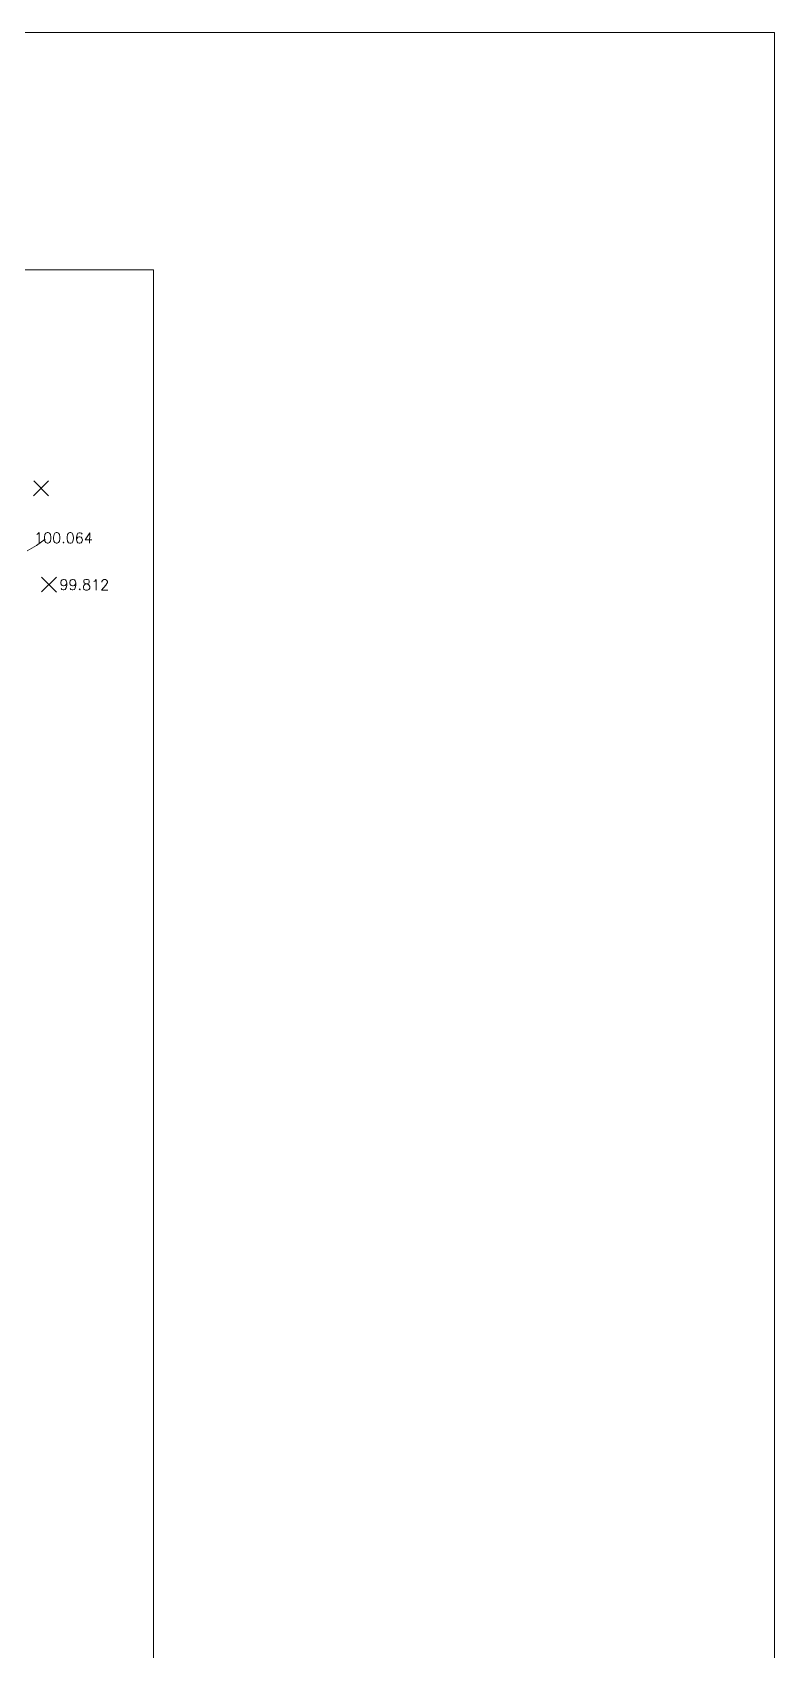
# Model space of a CAD drawing. Header units: inches. Extents: x -48 to 777, y -156 to 510.
# Drawn here: x 628 to 663.2, y 110.8 to 187.6 of the extents above; entities that cross this region are included whole.
import ezdxf

# ---------------------------------------------------------------- set-up
doc = ezdxf.new("R2010")
doc.units = ezdxf.units.IN
doc.header["$MEASUREMENT"] = 0
for name, color, linetype, lineweight in [('A-DIM', 9, 'Continuous', 5), ('A-LEVELS', 139, 'Continuous', 20), ('A-TEXT', 50, 'Continuous', 15)]:
    doc.layers.add(name, color=color, linetype=linetype, lineweight=lineweight)
doc.layers.add('pts pc', color=7, linetype='Continuous')
doc.styles.add('2mm', font='simplex.shx', dxfattribs={"height": 0.5})

# ---------------------------------------------------------------- blocks, each defined once
blk = doc.blocks.new('LOT 688  TOPOGRAPHIC PLAN')
at = {"layer": 'A-LEVELS', "color": 209, "linetype": 'Continuous'}
blk.add_lwpolyline([(-315951.71026, -27894.14778), (-315951.27418, -27893.89249), (-315950.85741, -27893.58452)], dxfattribs=at)
at = {"layer": 'pts pc', "linetype": 'Continuous'}
for points in [[(-315950.69656, -27890.82966), (-315951.40734, -27891.53286)], [(-315950.70035, -27891.53665), (-315951.40355, -27890.82587)], [(-315950.32703, -27895.39471), (-315951.03781, -27896.09791)], [(-315950.33082, -27896.1017), (-315951.03402, -27895.39092)]]:
    blk.add_lwpolyline(points, dxfattribs=at)
at = {"layer": 'pts pc', "color": 1, "char_height": 0.5, "attachment_point": 1, "rotation": 359.6928524, "style": '2mm'}
for s, insert, width in [('\\Fsimplex.shx;\\W1.0000000000;\\T1.0000000000;\\o\\l100.064', (-315951.38317, -27893.27351), 3.452381), ('\\Fsimplex.shx;\\W1.0000000000;\\T1.0000000000;\\o\\l99.812', (-315950.18109, -27895.49899), 2.9761905)]:
    blk.add_mtext(s, dxfattribs=dict(at, insert=insert, width=width))

msp = doc.modelspace()

# ---------------------------------------------------------------- block references
at = {"layer": 'A-TEXT'}
msp.add_blockref('LOT 688  TOPOGRAPHIC PLAN', (316579.44716, 28057.10823), dxfattribs=at)

# ---------------------------------------------------------------- next in the draw order: linework, layer by layer
at = {"layer": 'A-DIM'}
for points in [[(663.20624, 187.57649), (-47.69669, 187.57649), (-47.69669, 68.94616), (663.20624, 68.94616)], [(565.94984, 176.30529), (633.72696, 176.30529), (633.72696, 94.41823), (565.94984, 94.41823)]]:
    msp.add_lwpolyline(points, close=True, dxfattribs=at)

doc.saveas('drawing.dxf')
